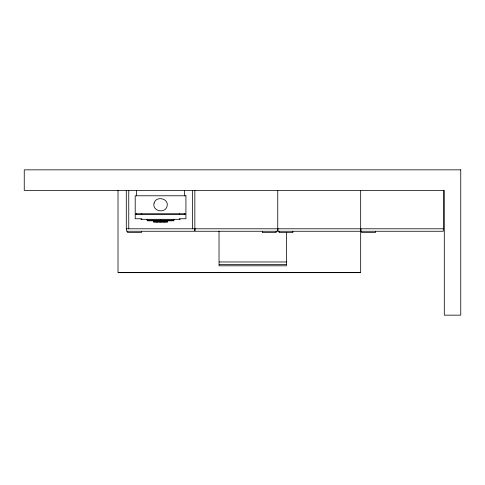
<?xml version="1.0" encoding="UTF-8"?>
<svg xmlns="http://www.w3.org/2000/svg" width="485" height="485" viewBox="0 0 485 485"><rect width="100%" height="100%" fill="white"/><g stroke="black" fill="none" stroke-linecap="round" stroke-linejoin="round"><path stroke-width="0.73" d="M140.85 219.317L180.274 219.317M154.054 221.918L167.07 221.918M153.472 221.936L156.855 221.936M157.098 221.936L160.474 221.936M160.65 221.936L164.033 221.936M164.269 221.936L167.652 221.936M219.293 261.967L286.483 261.967M219.293 264.434L286.483 264.434M118.298 272.388L193.145 272.388M193.697 272.388L276.771 272.388M277.323 272.388L360.397 272.388M443.593 190.405L443.593 228.793L126.288 228.793L126.288 190.405M443.32 228.793L443.32 231.26L360.949 231.26L360.949 228.793M375.366 231.26L375.366 232.63L361.652 232.63L361.652 231.26M360.67 190.405L360.67 228.793M360.67 228.89L360.67 272.661L118.019 272.661L118.019 190.405M360.397 228.793L360.397 231.26L278.026 231.26L278.026 228.793M292.837 231.26L292.837 232.63L279.124 232.63L279.124 231.26M286.368 232.661L286.368 265.804L219.026 265.804L219.026 231.157M277.753 190.405L277.753 228.793M277.481 228.793L277.481 231.26L195.109 231.26L195.109 228.793M276.111 231.26L276.111 232.63L262.397 232.63L262.397 231.26M194.837 190.405L194.837 228.793M194.564 228.793L194.564 231.26L126.567 231.26L126.567 228.793M192.369 190.405L192.369 228.793M184.585 190.405L184.585 195.776M184.585 213.752L184.585 214.376M179.335 213.752L179.335 214.376M179.335 219.317L179.335 218.747L185.925 218.747L185.925 214.376L135.2 214.376L135.2 218.747L141.79 218.747L141.79 219.317M174.188 219.317L174.188 220.19L146.937 220.19L146.937 219.317M173.424 220.19L173.424 220.814L147.701 220.814L147.701 220.19M173.127 220.19L173.127 220.814M167.513 220.814L167.513 221.936M164.633 220.814L164.633 221.936M163.609 220.814L163.609 221.936M161.159 220.814L161.159 221.936M160.565 219.317L160.59 220.814M159.965 220.814L159.965 221.936M157.516 220.814L157.516 221.936M156.491 220.814L156.491 221.936M153.612 220.814L153.612 221.936M147.998 220.19L147.998 220.814M141.79 213.752L141.79 214.376M141.371 231.26L141.371 232.63L127.658 232.63L127.658 231.26M136.546 190.405L136.546 195.776M136.546 213.752L136.546 214.376M128.755 190.405L128.755 228.793M154.084 203.148C151.823 211.072 165.033 214.109 167.046 206.38C169.301 198.45 156.097 195.413 154.084 203.148M460.75 169.841L24.25 169.841L24.25 190.405L444.296 190.405L444.296 315.159L460.75 315.159L460.75 169.841M185.925 195.776L135.2 195.776L135.2 213.752L185.925 213.752L185.925 195.776"/></g></svg>
